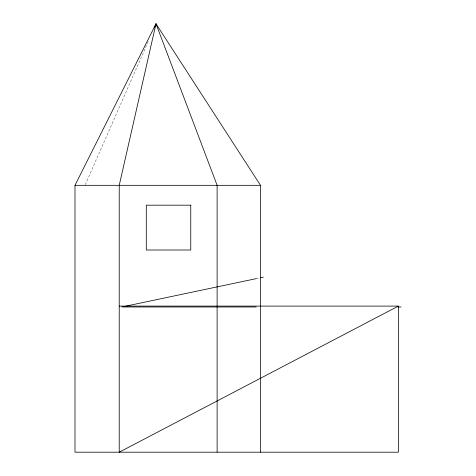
<?xml version="1.0" encoding="UTF-8"?>
<svg xmlns="http://www.w3.org/2000/svg" width="476" height="476" viewBox="0 0 476 476"><rect width="100%" height="100%" fill="white"/><g stroke="black" fill="none" stroke-linecap="round" stroke-linejoin="round"><path stroke-width="0.36" stroke-dasharray="2.38 1.78" d="M85.299 184.64L148.542 40.769M256.082 278.674L259.712 277.907"/><path stroke-width="0.71" d="M217.115 452.2L217.115 185.319L155.997 23.8L119.226 185.319L119.226 452.2L398.358 306.104L398.358 452.2L74.994 452.2L74.994 185.319L155.997 23.8L260.503 185.319L260.503 452.2M154.206 27.87L155.997 23.8M256.082 278.674L121.874 306.972L256.243 306.972M260.437 277.758L263.341 277.145M74.994 185.319L260.503 185.319M119.226 306.104L398.358 306.104M398.037 306.972L401.006 306.972M190.763 205.18L146.293 205.18L146.293 250.007L190.763 250.007L190.763 205.18"/></g></svg>
